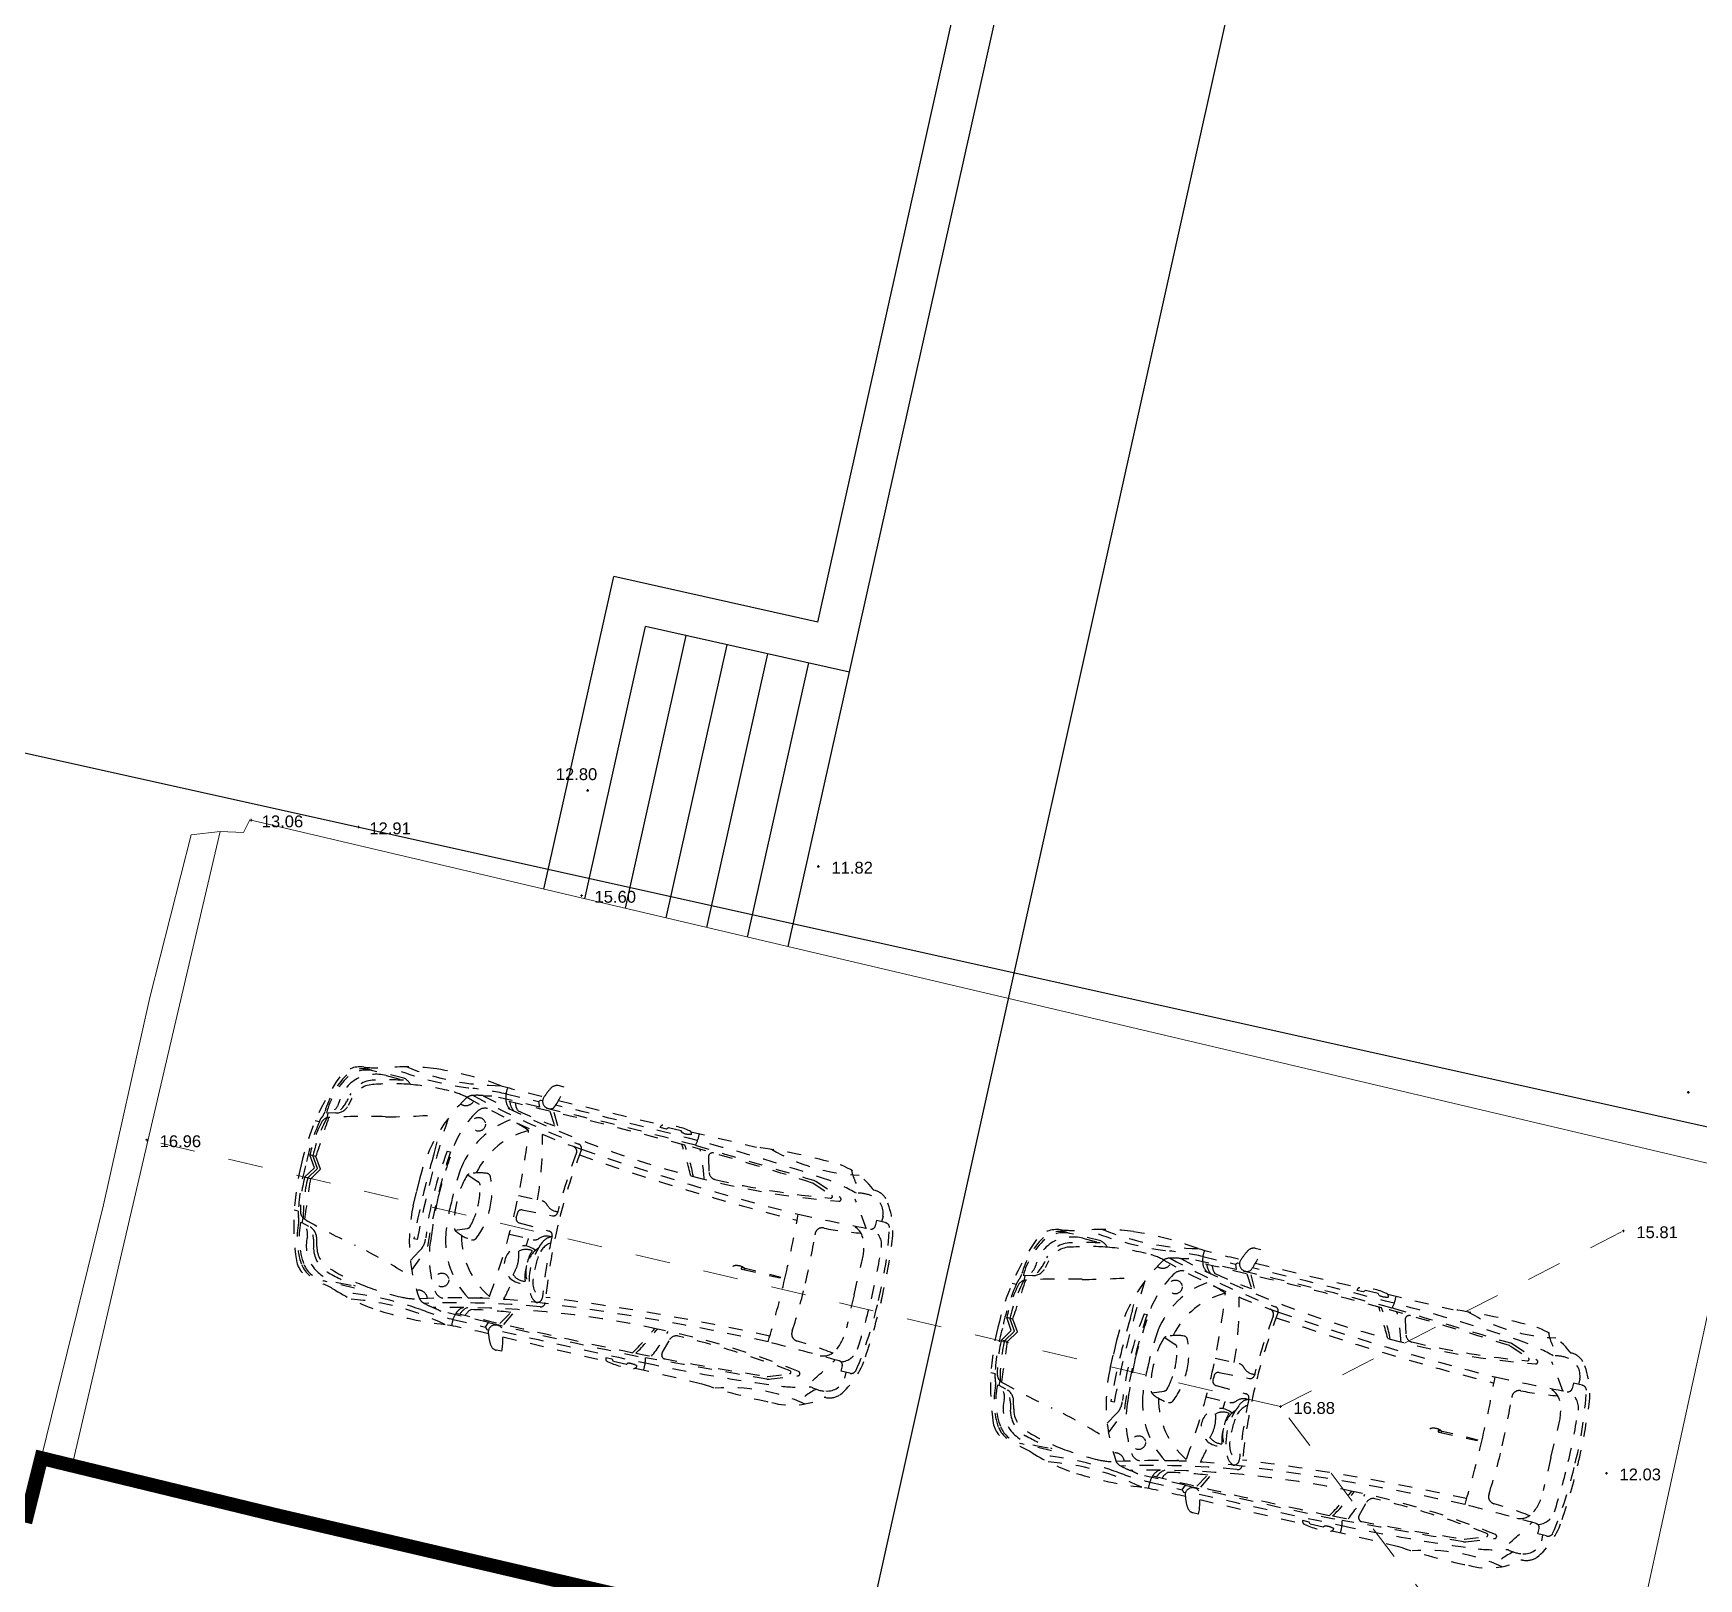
# Model space of a CAD drawing. Header units: millimetres. Extents: x 1778 to 2471, y 1406 to 1876.
# Drawn here: x 1845.93 to 1857.87, y 1525.9 to 1536.99 of the extents above; entities that cross this region are included whole.
import ezdxf

# ---------------------------------------------------------------- set-up
doc = ezdxf.new("R2010")
doc.units = ezdxf.units.MM
for name, pattern in [('DASHED2', [0.375, 0.25, -0.125]), ('HIDDEN', [9.525, 6.35, -3.175]), ('RAYITAS', [0.5, 0.25, -0.25])]:
    doc.linetypes.add(name, pattern=pattern)
for name, color, linetype, lineweight in [('02_Lev_22abril2023', 7, 'Continuous', 0), ('05_Cerceas', 7, 'Continuous', 0), ('06_Soleiras', 7, 'Continuous', 0), ('construcao', 6, 'Continuous', 0), ('linha_cume', 7, 'Continuous', 0), ('muro', 7, 'Continuous', 0)]:
    doc.layers.add(name, color=color, linetype=linetype, lineweight=lineweight)
for name, color, linetype in [('ARQ_CONSTRUIR_VISTA', 30, 'Continuous'), ('ARQ_LINHA_CORTE', 4, 'Continuous'), ('ARQ_MOBILIARIO', 8, 'Continuous')]:
    doc.layers.add(name, color=color, linetype=linetype)
doc.layers.add('LIMITE_ARTIGO', color=7, linetype='Continuous', true_color=0xdb0000)
doc.styles.add('Arial', font='arial.ttf', dxfattribs={"height": 0.2})

msp = doc.modelspace()

# ---------------------------------------------------------------- linework, layer by layer
at = {"layer": '02_Lev_22abril2023', "linetype": 'Continuous', "lineweight": 0}
for p, q in [((1847.48, 1531.341), (1847.497, 1531.341)), ((1847.488, 1531.332), (1847.488, 1531.349)), ((1848.252, 1531.291), (1848.269, 1531.291)), ((1848.26, 1531.282), (1848.26, 1531.299))]:
    msp.add_line(p, q, dxfattribs=at)
for p in [(1847.488, 1531.341), (1848.26, 1531.291)]:
    msp.add_point(p, dxfattribs=at)
at = {"layer": '05_Cerceas', "linetype": 'Continuous', "lineweight": 0}
for p, q in [((1849.85, 1530.8), (1849.867, 1530.8)), ((1849.858, 1530.791), (1849.858, 1530.808)), ((1846.731, 1529.046), (1846.748, 1529.046)), ((1846.74, 1529.037), (1846.74, 1529.054)), ((1857.322, 1528.393), (1857.339, 1528.393)), ((1857.331, 1528.384), (1857.331, 1528.401)), ((1854.863, 1527.132), (1854.88, 1527.132)), ((1854.871, 1527.123), (1854.871, 1527.14))]:
    msp.add_line(p, q, dxfattribs=at)
for p in [(1849.858, 1530.8), (1846.74, 1529.046), (1857.331, 1528.393), (1854.871, 1527.132)]:
    msp.add_point(p, dxfattribs=at)
at = {"layer": '06_Soleiras', "linetype": 'Continuous', "lineweight": 0}
for p, q in [((1857.201, 1526.655), (1857.218, 1526.655)), ((1857.21, 1526.646), (1857.21, 1526.663))]:
    msp.add_line(p, q, dxfattribs=at)
msp.add_point((1857.21, 1526.655), dxfattribs=at)
at = {"layer": 'ARQ_CONSTRUIR_VISTA'}
for p, q in [((1851.553, 1532.762), (1853.856, 1543.081)), ((1851.341, 1530.433), (1854.148, 1543.016)), ((1851.553, 1532.762), (1853.79, 1542.788)), ((1849.589, 1530.846), (1850.089, 1533.088)), ((1851.553, 1532.762), (1850.089, 1533.088)), ((1849.881, 1530.777), (1850.317, 1532.73)), ((1851.781, 1532.403), (1850.317, 1532.73)), ((1850.173, 1530.708), (1850.609, 1532.665)), ((1850.465, 1530.64), (1850.902, 1532.599)), ((1850.757, 1530.571), (1851.195, 1532.534)), ((1851.049, 1530.502), (1851.488, 1532.469)), ((1849.895, 1531.554), (1849.912, 1531.554)), ((1849.903, 1531.545), (1849.903, 1531.562)), ((1851.549, 1531.009), (1851.566, 1531.009)), ((1851.558, 1531.001), (1851.558, 1531.018)), ((1857.789, 1529.388), (1857.806, 1529.388)), ((1857.797, 1529.379), (1857.797, 1529.396))]:
    msp.add_line(p, q, dxfattribs=at)
for p in [(1849.903, 1531.554), (1851.558, 1531.009), (1857.797, 1529.388)]:
    msp.add_point(p, dxfattribs=at)
at = {"layer": 'ARQ_LINHA_CORTE'}
for p, q in [((1857.508, 1550.71), (1850.538, 1519.352)), ((1829.881, 1535.376), (1871.841, 1526.049))]:
    msp.add_line(p, q, dxfattribs=at)
at = {"layer": 'ARQ_MOBILIARIO', "linetype": 'HIDDEN', "ltscale": 0.01}
for p, q in [((1848.585, 1529.49), (1848.362, 1529.542)), ((1848.458, 1529.508), (1848.582, 1529.474)), ((1848.21, 1529.342), (1848.185, 1529.294)), ((1849.556, 1529.282), (1849.216, 1529.362)), ((1849.318, 1529.376), (1849.55, 1529.322)), ((1849.55, 1529.322), (1849.566, 1529.332)), ((1849.566, 1529.332), (1849.58, 1529.33)), ((1849.733, 1529.425), (1849.692, 1529.436)), ((1848.04, 1529.238), (1848.028, 1529.24)), ((1848.04, 1529.238), (1848.032, 1529.204)), ((1848.095, 1529.24), (1848.04, 1529.238)), ((1849.55, 1529.322), (1849.556, 1529.282)), ((1849.631, 1529.252), (1849.677, 1529.116)), ((1849.66, 1529.245), (1849.696, 1529.11)), ((1849.694, 1529.329), (1850.443, 1529.152)), ((1847.978, 1529.176), (1847.949, 1529.183)), ((1850.467, 1529.123), (1850.422, 1529.134)), ((1850.482, 1529.133), (1850.467, 1529.123)), ((1850.574, 1529.111), (1850.482, 1529.133)), ((1850.583, 1529.097), (1850.574, 1529.111)), ((1850.643, 1529.105), (1851.111, 1528.995)), ((1847.954, 1528.928), (1847.91, 1528.938)), ((1847.943, 1528.846), (1847.91, 1528.938)), ((1847.965, 1528.84), (1847.932, 1528.933)), ((1847.987, 1528.835), (1847.954, 1528.928)), ((1848.895, 1528.965), (1848.917, 1528.961)), ((1850.768, 1528.921), (1850.773, 1528.814)), ((1847.943, 1528.846), (1847.872, 1528.778)), ((1847.916, 1528.767), (1847.872, 1528.778)), ((1847.965, 1528.84), (1847.894, 1528.772)), ((1847.987, 1528.835), (1847.916, 1528.767)), ((1848.699, 1528.774), (1848.675, 1528.673)), ((1849.043, 1528.796), (1849.118, 1528.746)), ((1851.52, 1528.735), (1851.652, 1528.648)), ((1851.538, 1528.749), (1851.713, 1528.634)), ((1848.651, 1528.573), (1848.675, 1528.673)), ((1849.406, 1528.648), (1849.577, 1528.608)), ((1847.827, 1528.534), (1847.798, 1528.541)), ((1849.39, 1528.487), (1849.394, 1528.504)), ((1849.398, 1528.521), (1849.394, 1528.504)), ((1849.433, 1528.544), (1849.651, 1528.501)), ((1852.021, 1528.499), (1852.011, 1528.459)), ((1847.855, 1528.452), (1847.843, 1528.454)), ((1847.855, 1528.452), (1847.863, 1528.485)), ((1847.903, 1528.425), (1847.855, 1528.452)), ((1848.95, 1528.399), (1849.039, 1528.411)), ((1849.412, 1528.451), (1849.626, 1528.392)), ((1851.974, 1528.467), (1851.965, 1528.429)), ((1852.036, 1528.453), (1851.974, 1528.467)), ((1853.582, 1528.323), (1853.36, 1528.375)), ((1847.96, 1528.282), (1847.96, 1528.336)), ((1848.641, 1528.111), (1848.751, 1528.264)), ((1848.681, 1528.331), (1848.656, 1528.337)), ((1849.341, 1528.37), (1849.511, 1528.33)), ((1853.455, 1528.34), (1853.579, 1528.307)), ((1854.731, 1528.258), (1854.69, 1528.268)), ((1848.695, 1528.247), (1848.631, 1528.181)), ((1851.813, 1527.935), (1851.869, 1528.171)), ((1853.207, 1528.175), (1853.183, 1528.127)), ((1854.553, 1528.115), (1854.213, 1528.195)), ((1854.315, 1528.209), (1854.548, 1528.154)), ((1854.548, 1528.154), (1854.564, 1528.164)), ((1854.548, 1528.154), (1854.553, 1528.115)), ((1854.564, 1528.164), (1854.578, 1528.162)), ((1854.692, 1528.161), (1855.44, 1527.985)), ((1848.23, 1527.983), (1848.007, 1528.035)), ((1848.108, 1528.024), (1848.234, 1527.998)), ((1851.009, 1528.118), (1851.284, 1528.056)), ((1851.012, 1528.13), (1851.286, 1528.062)), ((1851.286, 1528.062), (1851.284, 1528.056)), ((1853.038, 1528.07), (1853.026, 1528.073)), ((1853.038, 1528.07), (1853.03, 1528.037)), ((1853.093, 1528.072), (1853.038, 1528.07)), ((1854.629, 1528.085), (1854.675, 1527.949)), ((1854.658, 1528.078), (1854.693, 1527.942)), ((1851.813, 1527.935), (1851.758, 1527.698)), ((1852.976, 1528.009), (1852.946, 1528.015)), ((1855.465, 1527.956), (1855.42, 1527.966)), ((1855.48, 1527.965), (1855.465, 1527.956)), ((1855.572, 1527.943), (1855.48, 1527.965)), ((1855.58, 1527.93), (1855.572, 1527.943)), ((1855.641, 1527.938), (1856.108, 1527.828)), ((1849.191, 1527.736), (1848.852, 1527.815)), ((1849.273, 1527.729), (1849.374, 1527.83)), ((1849.301, 1527.722), (1849.394, 1527.828)), ((1853.893, 1527.798), (1853.915, 1527.794)), ((1848.937, 1527.758), (1849.169, 1527.703)), ((1849.169, 1527.703), (1849.191, 1527.736)), ((1849.169, 1527.703), (1849.179, 1527.686)), ((1849.179, 1527.686), (1849.192, 1527.682)), ((1852.941, 1527.678), (1852.87, 1527.61)), ((1852.963, 1527.673), (1852.892, 1527.605)), ((1852.952, 1527.76), (1852.908, 1527.771)), ((1852.941, 1527.678), (1852.908, 1527.771)), ((1852.985, 1527.668), (1852.914, 1527.6)), ((1852.963, 1527.673), (1852.93, 1527.766)), ((1852.985, 1527.668), (1852.952, 1527.76)), ((1855.765, 1527.754), (1855.771, 1527.646)), ((1849.295, 1527.633), (1850.043, 1527.456)), ((1850.438, 1527.518), (1850.491, 1527.612)), ((1852.914, 1527.6), (1852.87, 1527.61)), ((1853.696, 1527.607), (1853.673, 1527.506)), ((1854.041, 1527.629), (1854.115, 1527.579)), ((1856.518, 1527.568), (1856.65, 1527.481)), ((1856.535, 1527.582), (1856.711, 1527.467)), ((1849.287, 1527.529), (1849.246, 1527.537)), ((1850.078, 1527.472), (1850.033, 1527.482)), ((1850.088, 1527.457), (1850.078, 1527.472)), ((1850.18, 1527.435), (1850.088, 1527.457)), ((1850.194, 1527.443), (1850.18, 1527.435)), ((1851.72, 1527.386), (1851.729, 1527.425)), ((1853.649, 1527.405), (1853.673, 1527.506)), ((1854.404, 1527.481), (1854.575, 1527.441)), ((1850.244, 1527.409), (1850.712, 1527.299)), ((1851.194, 1527.349), (1851.351, 1527.368)), ((1851.203, 1527.329), (1851.412, 1527.354)), ((1851.782, 1527.372), (1851.72, 1527.386)), ((1851.747, 1527.337), (1851.757, 1527.377)), ((1852.825, 1527.367), (1852.795, 1527.374)), ((1852.853, 1527.284), (1852.861, 1527.317)), ((1854.388, 1527.32), (1854.392, 1527.337)), ((1854.396, 1527.354), (1854.392, 1527.337)), ((1854.431, 1527.376), (1854.649, 1527.334)), ((1856.972, 1527.3), (1856.963, 1527.262)), ((1857.034, 1527.286), (1856.972, 1527.3)), ((1857.018, 1527.332), (1857.009, 1527.291)), ((1852.853, 1527.284), (1852.841, 1527.287)), ((1852.901, 1527.258), (1852.853, 1527.284)), ((1853.948, 1527.232), (1854.037, 1527.244)), ((1854.339, 1527.202), (1854.509, 1527.162)), ((1854.409, 1527.284), (1854.623, 1527.225)), ((1852.958, 1527.115), (1852.957, 1527.169)), ((1853.693, 1527.08), (1853.629, 1527.014)), ((1853.639, 1526.944), (1853.749, 1527.096)), ((1853.679, 1527.164), (1853.654, 1527.17)), ((1856.007, 1526.95), (1856.282, 1526.888)), ((1856.01, 1526.962), (1856.284, 1526.895)), ((1856.811, 1526.767), (1856.867, 1527.004)), ((1853.228, 1526.816), (1853.005, 1526.868)), ((1853.106, 1526.856), (1853.232, 1526.831)), ((1856.284, 1526.895), (1856.282, 1526.888)), ((1856.811, 1526.767), (1856.755, 1526.531)), ((1854.189, 1526.568), (1853.849, 1526.648)), ((1853.934, 1526.59), (1854.167, 1526.536)), ((1854.271, 1526.562), (1854.372, 1526.663)), ((1854.299, 1526.555), (1854.392, 1526.66)), ((1854.167, 1526.536), (1854.189, 1526.568)), ((1854.167, 1526.536), (1854.177, 1526.519)), ((1854.177, 1526.519), (1854.19, 1526.515)), ((1854.292, 1526.465), (1855.041, 1526.289)), ((1854.284, 1526.361), (1854.243, 1526.37)), ((1855.435, 1526.351), (1855.488, 1526.445)), ((1855.076, 1526.304), (1855.031, 1526.315)), ((1855.085, 1526.289), (1855.076, 1526.304)), ((1855.177, 1526.267), (1855.085, 1526.289)), ((1855.191, 1526.276), (1855.177, 1526.267)), ((1855.241, 1526.242), (1855.709, 1526.132)), ((1856.717, 1526.219), (1856.727, 1526.257)), ((1856.192, 1526.182), (1856.349, 1526.201)), ((1856.201, 1526.161), (1856.409, 1526.186)), ((1856.779, 1526.204), (1856.717, 1526.219)), ((1856.745, 1526.169), (1856.754, 1526.21))]:
    msp.add_line(p, q, dxfattribs=at)
for centre in [(1849.12, 1529.158), (1848.857, 1528.041), (1854.117, 1527.991), (1853.854, 1526.874)]:
    msp.add_circle(centre, 0.0493, dxfattribs=at)
for centre, radius, start, end in [((1848.268, 1529.388), 0.182, 80.8903, 142.288), ((1848.609, 1528.166), 1.405, 81.3712, 95.7575), ((1849.294, 1531.262), 1.827, 247.6943, 269.6374), ((1849.577, 1528.488), 1.77, 145.159, 167.601), ((1848.584, 1529.091), 0.588, 134.7377, 164.494), ((1848.563, 1529.097), 0.553, 133.217, 164.9603), ((1848.369, 1529.259), 0.256, 117.2893, 167.8902), ((1848.293, 1529.375), 0.181, 67.5025, 132.4164), ((1848.316, 1529.339), 0.208, 77.2164, 129.4152), ((1848.376, 1529.272), 0.203, 91.4143, 151.7997), ((1848.385, 1529.208), 0.309, 76.3978, 115.6177), ((1848.41, 1530.912), 1.349, 265.1921, 272.4861), ((1848.467, 1527.467), 2.01, 86.7406, 92.7584), ((1849.366, 1531.759), 2.361, 250.1724, 263.0052), ((1848.525, 1529.38), 0.125, 30.7314, 61.5757), ((1848.417, 1527.069), 2.519, 69.9087, 80.7914), ((1847.911, 1529.472), 0.304, 316.1807, 340.0867), ((1848.372, 1529.264), 0.18, 89.8632, 154.2568), ((1848.501, 1527.832), 1.617, 85.3239, 94.5626), ((1848.429, 1527.29), 2.163, 77.1488, 84.5849), ((1849.859, 1528.483), 1.196, 133.3993, 165.9098), ((1848.775, 1528.842), 0.573, 62.8312, 76.4297), ((1849.08, 1529.288), 0.0766, 87.9738, 123.8489), ((1851.45, 1533.572), 4.861, 240.2391, 250.8845), ((1848.875, 1527.453), 1.973, 77.0527, 84.0945), ((1849.108, 1528.908), 0.458, 84.3416, 93.2265), ((1852.137, 1534.993), 6.404, 241.506, 248.9463), ((1852.425, 1535.622), 7.062, 242.4055, 255.5393), ((1849.195, 1529.993), 0.631, 266.2397, 271.925), ((1850.929, 1535.219), 6.014, 254.1093, 257.1522), ((1849.508, 1529.35), 0.193, 158.3997, 183.4101), ((1849.406, 1529.334), 0.0899, 176.7161, 228.7827), ((1849.631, 1529.322), 0.0515, 139.9036, 218.2964), ((1849.901, 1529.169), 0.361, 136.7022, 149.0355), ((1849.683, 1529.374), 0.0621, 81.8257, 136.3983), ((1849.316, 1529.538), 0.432, 322.4698, 344.8516), ((1847.854, 1529.313), 0.177, 323.4732, 338.4133), ((1848.313, 1524.905), 4.31, 88.1382, 93.5481), ((1848.019, 1529.339), 0.103, 311.3958, 345.0545), ((1848.1, 1529.334), 0.0944, 267.1173, 335.0947), ((1848.45, 1533.784), 4.572, 270.0372, 274.9146), ((1849.63, 1528.721), 0.743, 134.5015, 164.3455), ((1849.029, 1529.36), 0.0675, 234.3593, 327.8029), ((1849.166, 1529.193), 0.0805, 77.2281, 133.9985), ((1839.104, 1485.284), 45.211, 75.2699, 76.9449), ((1849.455, 1529.329), 0.111, 184.8444, 224.1686), ((1849.483, 1529.314), 0.0993, 182.2039, 216.5984), ((1850.675, 1531.96), 2.989, 244.8256, 250.3002), ((1843.043, 1500.375), 29.632, 75.0741, 77.3043), ((1849.634, 1529.326), 0.0567, 219.5649, 295.5126), ((1835.174, 1469.129), 61.889, 75.48082, 76.45117), ((1849.295, 1528.59), 1.441, 156.0291, 169.1944), ((1848.896, 1528.72), 1.01, 153.1188, 167.5002), ((1849.026, 1528.683), 1.122, 152.3239, 167.1403), ((1806.083, 1542.872), 44.132, 341.5802, 341.9616), ((1848.069, 1529.147), 0.0958, 140.1649, 162.216), ((1848.05, 1529.143), 0.0639, 93.5163, 148.6995), ((1856.088, 1526.913), 7.542, 162.3419, 169.1615), ((1848.159, 1529.147), 0.673, 341.6688, 355.3632), ((1849.562, 1528.619), 0.61, 110.7015, 157.7273), ((1849.617, 1528.559), 0.571, 104.0229, 153.9531), ((1849.01, 1528.457), 0.806, 54.4667, 65.3838), ((1844.416, 1529.663), 5.093, 346.8939, 353.7954), ((1850.443, 1529.131), 0.0212, 92.1146, 173.3598), ((1850.441, 1528.67), 0.482, 66.4678, 89.8167), ((1850.639, 1529.232), 0.146, 247.2604, 273.0707), ((1850.625, 1529.091), 0.0225, 345.6718, 68.0977), ((1847.074, 1529.037), 2.505, 350.3143, 1.1026), ((1853.622, 1527.509), 4.04, 158.7588, 166.7562), ((1849.784, 1528.962), 0.0403, 339.2172, 70.1271), ((1849.825, 1528.985), 0.0339, 338.7588, 68.9463), ((1855.871, 1546.189), 18.23, 250.7427, 255.844), ((1847.442, 1528.003), 3.295, 13.7828, 17.8675), ((1849.142, 1528.489), 1.547, 10.9832, 19.6407), ((1844.609, 1507.136), 22.678, 72.2681, 74.6851), ((1850.419, 1529.137), 0.288, 333.2705, 350.9282), ((1896.768, 1682.982), 160.725, 253.33489, 253.64994), ((1847.567, 1516.947), 12.49, 70.9765, 75.5232), ((1849.381, 1528.69), 1.359, 3.2114, 12.262), ((1851.114, 1529.01), 0.0151, 256.7562, 262.2339), ((1850.551, 1524.881), 4.152, 74.9563, 82.2339), ((1851.9, 1530.119), 1.327, 239.2109, 267.8032), ((1849.565, 1528.437), 1.77, 165.9114, 188.3535), ((1849.267, 1528.471), 1.441, 164.318, 177.4834), ((1853.839, 1527.427), 5.262, 163.3464, 170.0409), ((1851.196, 1528.063), 2.471, 158.5926, 173.4801), ((1853.096, 1527.598), 4.395, 161.9308, 171.2915), ((1852.631, 1527.661), 3.924, 161.2528, 165.5939), ((1853.598, 1527.515), 4.04, 159.2172, 165.542), ((1855.871, 1546.189), 18.274, 250.7385, 255.8533), ((1850.798, 1528.923), 0.0298, 74.1437, 183.0138), ((1851.534, 1528.38), 0.519, 36.7324, 79.4852), ((1848.852, 1528.533), 1.01, 166.0122, 180.3936), ((1848.985, 1528.508), 1.122, 166.3722, 181.1886), ((1804.221, 1534.961), 44.132, 351.5508, 351.9322), ((1850.266, 1528.355), 1.362, 158.7024, 169.0663), ((1849.522, 1528.495), 0.568, 149.0322, 168.8296), ((1849.061, 1528.772), 0.0302, 104.6004, 149.0322), ((1849.128, 1528.514), 0.296, 79.5691, 104.6004), ((1849.101, 1528.721), 0.0302, 2.8005, 55.8768), ((1849.176, 1528.776), 0.0302, 11.0687, 79.5691), ((1848.682, 1528.679), 0.534, 345.9602, 11.0687), ((1852.15, 1534.379), 5.79, 255.0938, 265.5727), ((1850.828, 1528.816), 0.0548, 183.0138, 256.63), ((1852.154, 1534.396), 5.79, 256.63, 264.9591), ((1851.512, 1528.723), 0.0151, 56.6737, 72.2681), ((1851.507, 1528.703), 0.0548, 56.6737, 73.6499), ((1851.133, 1527.448), 1.401, 60.1634, 68.8528), ((1852.154, 1528.897), 0.365, 190.8439, 220.1628), ((1852.667, 1527.816), 3.924, 167.9186, 172.2596), ((1850.241, 1528.248), 1.362, 164.4461, 174.81), ((1848.618, 1528.697), 0.513, 345.6084, 2.8005), ((1851.647, 1528.639), 0.0107, 264.9591, 56.6737), ((1851.705, 1528.621), 0.0151, 265.5727, 56.6737), ((1848.206, 1527.122), 3.913, 19.2503, 22.5141), ((1851.844, 1528.426), 0.238, 66.0899, 93.2742), ((1851.891, 1528.522), 0.131, 350.2376, 68.1469), ((1851.962, 1528.7), 0.0151, 216.7324, 262.6494), ((1851.919, 1528.545), 0.146, 32.7628, 73.7148), ((1851.526, 1528.392), 0.566, 350.3958, 24.2482), ((1847.922, 1528.52), 0.0958, 171.2965, 193.3475), ((1847.654, 1528.467), 0.177, 355.0991, 10.0392), ((1847.906, 1528.532), 0.0639, 184.813, 239.9961), ((1849.819, 1528.316), 1.196, 167.6026, 200.1131), ((1849.513, 1528.455), 0.568, 164.6828, 184.4802), ((1848.613, 1528.677), 0.513, 330.712, 347.904), ((1848.679, 1528.665), 0.534, 322.4437, 347.5522), ((1844.421, 1529.687), 5.093, 339.717, 346.6185), ((1849.428, 1528.514), 0.0302, 78.9714, 166.7562), ((1849.563, 1528.556), 0.0541, 22.9147, 75.1587), ((1849.694, 1528.626), 0.0947, 211.339, 266.7947), ((1849.657, 1528.531), 0.0302, 258.9714, 345.542), ((1842.83, 1530.049), 8.719, 346.7562, 349.8485), ((1857.914, 1558.972), 31.146, 257.9512, 258.9229), ((1848.407, 1528.34), 0.588, 169.0185, 198.7747), ((1848.386, 1528.344), 0.553, 168.5521, 200.2954), ((1850.031, 1532.208), 4.31, 239.9643, 245.3742), ((1847.791, 1528.37), 0.103, 348.4579, 22.1166), ((1847.865, 1528.339), 0.0944, 358.4177, 66.3951), ((1847.635, 1528.3), 0.304, 353.4257, 17.3318), ((1848.977, 1528.413), 0.0302, 184.4802, 228.912), ((1849.152, 1528.614), 0.296, 228.912, 253.9433), ((1849.035, 1528.441), 0.0302, 277.6356, 330.712), ((1849.42, 1528.48), 0.0302, 166.7562, 254.541), ((1853.622, 1527.509), 4.04, 166.7562, 174.7536), ((1849.618, 1528.363), 0.0302, 347.9704, 74.541), ((1851.585, 1528.363), 0.0525, 75.7915, 178.1906), ((1852.047, 1530.759), 2.389, 259.1632, 265.5505), ((1851.753, 1528.313), 0.127, 12.2793, 73.0062), ((1851.936, 1528.436), 0.0302, 258.9229, 346.7562), ((1851.875, 1528.29), 0.136, 353.3415, 59.8247), ((1849.243, 1528.585), 2.83, 345.8611, 356.6272), ((1852.028, 1528.413), 0.0405, 7.6945, 78.1949), ((1853.265, 1528.221), 0.182, 80.8903, 142.288), ((1853.29, 1528.208), 0.181, 67.5025, 132.4164), ((1853.314, 1528.172), 0.208, 77.2164, 129.4152), ((1853.407, 1529.745), 1.349, 265.1921, 272.4861), ((1853.607, 1526.999), 1.405, 81.3712, 95.7575), ((1854.291, 1530.094), 1.827, 247.6943, 269.6374), ((1853.415, 1525.901), 2.519, 69.9087, 80.7914), ((1848.14, 1528.286), 0.256, 165.6223, 216.2231), ((1848.14, 1528.271), 0.203, 181.7127, 242.0981), ((1848.14, 1528.28), 0.18, 179.2556, 243.6492), ((1846.194, 1524.199), 4.572, 58.5978, 63.4752), ((1848.601, 1528.35), 0.139, 312.4366, 357.3316), ((1849.509, 1528.204), 0.743, 169.1669, 199.0109), ((1849.493, 1528.327), 0.61, 175.7851, 222.8109), ((1849.569, 1528.356), 0.571, 179.5593, 229.4895), ((1849.078, 1528.358), 0.0302, 253.9433, 322.4437), ((1849.439, 1528.151), 0.135, 49.128, 284.3844), ((1849.459, 1528.147), 0.113, 65.6261, 116.7264), ((1847.08, 1529.062), 2.505, 341.9181, 343.1981), ((1849.655, 1528.106), 0.194, 123.1856, 168.5096), ((1849.926, 1528.036), 0.443, 141.9185, 191.6314), ((1849.522, 1528.383), 0.0541, 258.3537, 310.5977), ((1849.696, 1528.165), 0.154, 112.4364, 163.0077), ((1849.608, 1528.261), 0.0947, 69.2621, 122.1735), ((1849.657, 1528.254), 0.0973, 96.418, 145.3256), ((1853.598, 1527.515), 4.04, 167.9704, 174.2953), ((1847.191, 1529.031), 4.392, 346.6524, 351.27), ((1851.534, 1528.271), 0.349, 343.4473, 11.4674), ((1847.052, 1529.055), 5.019, 346.7562, 351.0415), ((1847.743, 1528.89), 4.381, 346.7905, 352.2228), ((1854.574, 1527.321), 1.77, 145.159, 167.601), ((1853.582, 1527.924), 0.588, 134.7377, 164.494), ((1853.56, 1527.929), 0.553, 133.217, 164.9603), ((1853.367, 1528.091), 0.256, 117.2893, 167.8902), ((1853.373, 1528.105), 0.203, 91.4143, 151.7997), ((1853.369, 1528.097), 0.18, 89.8632, 154.2568), ((1853.383, 1528.04), 0.309, 76.3978, 115.6177), ((1853.465, 1526.3), 2.01, 86.7406, 92.7584), ((1853.499, 1526.664), 1.617, 85.3239, 94.5626), ((1854.364, 1530.592), 2.361, 250.1724, 263.0052), ((1853.523, 1528.212), 0.125, 30.7314, 61.5757), ((1853.426, 1526.123), 2.163, 77.1488, 84.5849), ((1855.927, 1534.051), 6.014, 254.1093, 257.1522), ((1854.681, 1528.207), 0.0621, 81.8257, 136.3983), ((1854.314, 1528.371), 0.432, 322.4698, 344.8516), ((1847.992, 1528.215), 0.182, 191.2244, 252.6221), ((1848.02, 1528.216), 0.181, 201.096, 266.0099), ((1848.057, 1528.237), 0.208, 204.0972, 256.296), ((1849.122, 1528.231), 0.289, 328.0853, 345.7562), ((1849.12, 1528.222), 0.289, 347.6077, 5.2786), ((1849.652, 1528.095), 0.194, 165.0028, 210.3268), ((1849.712, 1528.114), 0.248, 146.5048, 167.6421), ((1850.304, 1527.947), 0.8, 160.8366, 172.6758), ((1853.017, 1528.172), 0.103, 311.3958, 345.0545), ((1852.908, 1528.304), 0.304, 316.1807, 340.0867), ((1854.856, 1527.316), 1.196, 133.3993, 165.9098), ((1853.773, 1527.675), 0.573, 62.8312, 76.4297), ((1854.027, 1528.193), 0.0675, 234.3593, 327.8029), ((1854.077, 1528.121), 0.0766, 87.9738, 123.8489), ((1856.447, 1532.404), 4.861, 240.2391, 250.8845), ((1853.873, 1526.286), 1.973, 77.0527, 84.0945), ((1857.135, 1533.825), 6.404, 241.506, 248.9463), ((1854.106, 1527.74), 0.458, 84.3416, 93.2265), ((1857.422, 1534.455), 7.062, 242.4055, 255.5393), ((1854.192, 1528.826), 0.631, 266.2397, 271.925), ((1854.506, 1528.183), 0.193, 158.3997, 183.4101), ((1854.404, 1528.166), 0.0899, 176.7161, 228.7827), ((1844.101, 1484.117), 45.211, 75.2699, 76.9449), ((1854.453, 1528.162), 0.111, 184.8444, 224.1686), ((1854.481, 1528.147), 0.0993, 182.2039, 216.5984), ((1854.629, 1528.155), 0.0515, 139.9036, 218.2964), ((1854.899, 1528.002), 0.361, 136.7022, 149.0355), ((1848.177, 1528.324), 0.309, 217.8947, 257.1146), ((1847.439, 1526.788), 1.349, 61.0263, 68.3203), ((1849.027, 1529.846), 2.01, 240.754, 246.7719), ((1848.894, 1529.504), 1.617, 238.9498, 248.1885), ((1847.08, 1529.062), 2.505, 332.4098, 335.8685), ((1849.459, 1528.145), 0.113, 216.786, 267.8863), ((1849.7, 1528.063), 0.248, 165.8704, 187.0076), ((1849.663, 1528.024), 0.154, 170.5047, 234.229), ((1851.01, 1528.124), 0.00613, 76.7562, 256.7562), ((1842.83, 1530.049), 8.719, 343.664, 346.7562), ((1847.187, 1529.015), 4.392, 342.2425, 346.86), ((1854.024, 1527.516), 1.122, 152.3239, 167.1403), ((1811.081, 1541.705), 44.132, 341.5802, 341.9616), ((1853.067, 1527.979), 0.0958, 140.1649, 162.216), ((1852.851, 1528.146), 0.177, 323.4732, 338.4133), ((1853.048, 1527.976), 0.0639, 93.5163, 148.6995), ((1853.31, 1523.738), 4.31, 88.1382, 93.5481), ((1853.097, 1528.167), 0.0944, 267.1173, 335.0947), ((1853.447, 1532.617), 4.572, 270.0372, 274.9146), ((1861.086, 1525.746), 7.542, 162.3419, 169.1615), ((1854.628, 1527.554), 0.743, 134.5015, 164.3455), ((1854.559, 1527.451), 0.61, 110.7015, 157.7273), ((1854.163, 1528.026), 0.0805, 77.2281, 133.9985), ((1854.008, 1527.289), 0.806, 54.4667, 65.3838), ((1855.672, 1530.793), 2.989, 244.8256, 250.3002), ((1848.041, 1499.207), 29.632, 75.0741, 77.3043), ((1854.632, 1528.159), 0.0567, 219.5649, 295.5126), ((1840.172, 1467.961), 61.889, 75.48082, 76.45117), ((1848.842, 1529.157), 1.405, 237.7549, 252.1413), ((1847.917, 1525.603), 2.361, 70.5072, 83.34), ((1848.074, 1526.081), 1.827, 63.875, 85.8181), ((1849.071, 1530.021), 2.163, 248.9275, 256.3636), ((1848.689, 1528.478), 0.573, 257.0827, 270.6812), ((1848.686, 1527.901), 0.0675, 5.7096, 99.1531), ((1848.974, 1523.052), 4.861, 82.6279, 93.2733), ((1848.763, 1527.943), 0.0766, 209.6635, 245.5386), ((1848.882, 1527.989), 0.0805, 199.5139, 256.2843), ((1849.072, 1528.718), 0.806, 268.1286, 279.0457), ((1849.589, 1527.963), 0.0993, 189.7031, 236.8268), ((1849.538, 1527.92), 0.0403, 263.3853, 354.2953), ((1847.304, 1509.787), 18.274, 77.6591, 82.7739), ((1847.052, 1529.055), 5.019, 342.4709, 346.7562), ((1854.293, 1527.423), 1.441, 156.0291, 169.1944), ((1853.894, 1527.552), 1.01, 153.1188, 167.5002), ((1853.156, 1527.979), 0.673, 341.6688, 355.3632), ((1854.615, 1527.392), 0.571, 104.0229, 153.9531), ((1849.413, 1528.496), 5.093, 346.8939, 353.7954), ((1852.071, 1527.87), 2.505, 350.3143, 1.1026), ((1855.441, 1527.964), 0.0212, 92.1146, 173.3598), ((1855.439, 1527.503), 0.482, 66.4678, 89.8167), ((1855.637, 1528.064), 0.146, 247.2604, 273.0707), ((1855.623, 1527.924), 0.0225, 345.6718, 68.0977), ((1855.416, 1527.969), 0.288, 333.2705, 350.9282), ((1849.16, 1530.225), 2.519, 252.721, 263.6037), ((1849.399, 1529.676), 1.973, 249.418, 256.4597), ((1848.955, 1521.473), 6.404, 84.5661, 92.0065), ((1848.958, 1528.271), 0.458, 240.2859, 249.1708), ((1848.932, 1520.782), 7.062, 77.9731, 91.1069), ((1848.551, 1527.26), 0.631, 61.5874, 67.2727), ((1849.119, 1527.696), 0.193, 150.1024, 175.1127), ((1849.035, 1527.756), 0.0899, 104.7297, 156.7963), ((1859.46, 1571.777), 45.211, 256.5675, 258.2425), ((1849.081, 1527.739), 0.111, 109.3438, 148.668), ((1849.112, 1527.74), 0.0993, 116.914, 151.3085), ((1848.999, 1524.84), 2.989, 83.2122, 88.6868), ((1849.565, 1527.882), 0.0339, 264.5661, 354.7536), ((1847.304, 1509.787), 18.23, 77.6684, 82.7697), ((1849.223, 1528.499), 2.83, 336.8852, 347.6513), ((1847.745, 1528.895), 4.381, 341.2896, 346.7219), ((1856.194, 1526.896), 2.471, 158.5926, 173.4801), ((1858.093, 1526.431), 4.395, 161.9308, 171.2915), ((1858.596, 1526.347), 4.04, 159.2172, 165.542), ((1858.619, 1526.342), 4.04, 158.7588, 166.7562), ((1854.781, 1527.795), 0.0403, 339.2172, 70.1271), ((1854.822, 1527.818), 0.0339, 338.7588, 68.9463), ((1860.869, 1545.021), 18.23, 250.7427, 255.844), ((1852.44, 1526.836), 3.295, 13.7828, 17.8675), ((1854.14, 1527.322), 1.547, 10.9832, 19.6407), ((1849.607, 1505.969), 22.678, 72.2681, 74.6851), ((1901.766, 1681.814), 160.725, 253.33489, 253.64994), ((1852.565, 1515.78), 12.49, 70.9765, 75.5232), ((1854.379, 1527.522), 1.359, 3.2114, 12.262), ((1855.795, 1527.756), 0.0298, 74.1437, 183.0138), ((1856.112, 1527.843), 0.0151, 256.7562, 262.2339), ((1855.549, 1523.714), 4.152, 74.9563, 82.2339), ((1856.898, 1528.951), 1.327, 239.2109, 267.8032), ((1847.773, 1521.81), 6.014, 76.3602, 79.4031), ((1849.241, 1527.667), 0.0515, 115.2161, 193.6088), ((1856.256, 1556.513), 29.632, 256.2081, 258.4383), ((1849.242, 1527.661), 0.0567, 37.9998, 113.9475), ((1848.863, 1527.614), 0.432, 348.6609, 11.0426), ((1863.149, 1587.989), 61.889, 257.06124, 258.03159), ((1847.87, 1529.823), 3.295, 315.6449, 319.7296), ((1849.175, 1528.63), 1.547, 313.8717, 322.5292), ((1849.3, 1528.344), 1.359, 321.2504, 330.301), ((1849.241, 1522.017), 5.79, 67.9397, 78.4186), ((1851.418, 1527.654), 0.0525, 155.3218, 257.7209), ((1851.414, 1527.759), 0.349, 322.045, 350.0651), ((1854.562, 1527.27), 1.77, 165.9114, 188.3535), ((1854.264, 1527.304), 1.441, 164.318, 177.4834), ((1858.837, 1526.26), 5.262, 163.3464, 170.0409), ((1857.628, 1526.493), 3.924, 161.2528, 165.5939), ((1855.264, 1527.188), 1.362, 158.7024, 169.0663), ((1860.869, 1545.021), 18.274, 250.7385, 255.8533), ((1856.532, 1527.213), 0.519, 36.7324, 79.4852), ((1857.152, 1527.73), 0.365, 190.8439, 220.1628), ((1849.551, 1527.683), 0.361, 184.4769, 196.8102), ((1849.265, 1527.596), 0.0621, 197.1141, 251.6867), ((1850.538, 1527.585), 0.0548, 76.8824, 150.4987), ((1849.237, 1521.999), 5.79, 68.5534, 76.8824), ((1843.431, 1497.434), 31.146, 74.5895, 75.5612), ((1850.762, 1525.302), 2.389, 67.9619, 74.3492), ((1851.59, 1527.623), 0.127, 260.5062, 321.2331), ((1851.711, 1527.59), 0.136, 273.6878, 340.1709), ((1853.85, 1527.366), 1.01, 166.0122, 180.3936), ((1853.983, 1527.341), 1.122, 166.3722, 181.1886), ((1809.219, 1533.794), 44.132, 351.5508, 351.9322), ((1854.52, 1527.328), 0.568, 149.0322, 168.8296), ((1854.059, 1527.605), 0.0302, 104.6004, 149.0322), ((1854.126, 1527.347), 0.296, 79.5691, 104.6004), ((1853.616, 1527.53), 0.513, 345.6084, 2.8005), ((1854.099, 1527.554), 0.0302, 2.8005, 55.8768), ((1854.174, 1527.609), 0.0302, 11.0687, 79.5691), ((1853.68, 1527.512), 0.534, 345.9602, 11.0687), ((1857.148, 1533.212), 5.79, 255.0938, 265.5727), ((1855.826, 1527.649), 0.0548, 183.0138, 256.63), ((1857.152, 1533.229), 5.79, 256.63, 264.9591), ((1856.509, 1527.555), 0.0151, 56.6737, 72.2681), ((1856.505, 1527.536), 0.0548, 56.6737, 73.6499), ((1856.131, 1526.281), 1.401, 60.1634, 68.8528), ((1850.053, 1527.475), 0.0212, 160.1526, 241.3978), ((1850.257, 1527.889), 0.482, 243.6957, 267.0447), ((1850.184, 1527.298), 0.146, 60.4417, 86.252), ((1850.234, 1527.429), 0.0225, 265.4147, 347.8406), ((1854.642, 1549.763), 22.678, 258.8273, 261.2443), ((1850.029, 1527.481), 0.288, 342.5842, 0.2419), ((1852.914, 1539.663), 12.49, 257.9893, 262.5359), ((1822.898, 1369.113), 160.725, 79.86248, 80.17752), ((1850.463, 1527.503), 0.0298, 150.4987, 259.3687), ((1848.947, 1530.271), 3.913, 310.9983, 314.2621), ((1851.699, 1527.431), 0.0302, 346.7562, 74.5895), ((1851.353, 1527.654), 0.566, 309.2642, 343.1166), ((1857.665, 1526.648), 3.924, 167.9186, 172.2596), ((1855.239, 1527.081), 1.362, 164.4461, 174.81), ((1854.51, 1527.288), 0.568, 164.6828, 184.4802), ((1854.561, 1527.388), 0.0541, 22.9147, 75.1587), ((1856.644, 1527.472), 0.0107, 264.9591, 56.6737), ((1856.702, 1527.454), 0.0151, 265.5727, 56.6737), ((1853.203, 1525.955), 3.913, 19.2503, 22.5141), ((1856.842, 1527.259), 0.238, 66.0899, 93.2742), ((1856.889, 1527.354), 0.131, 350.2376, 68.1469), ((1856.96, 1527.532), 0.0151, 216.7324, 262.6494), ((1856.917, 1527.378), 0.146, 32.7628, 73.7148), ((1856.524, 1527.224), 0.566, 350.3958, 24.2482), ((1851.197, 1527.383), 0.0548, 259.8625, 276.8387), ((1851.192, 1527.364), 0.0151, 261.2443, 276.8387), ((1851.35, 1527.379), 0.0107, 276.8387, 68.5534), ((1851.41, 1527.369), 0.0151, 276.8387, 67.9397), ((1851.621, 1527.375), 0.131, 265.3655, 343.2748), ((1851.792, 1527.411), 0.0405, 255.3175, 325.8179), ((1852.919, 1527.353), 0.0958, 171.2965, 193.3475), ((1852.652, 1527.3), 0.177, 355.0991, 10.0392), ((1852.904, 1527.364), 0.0639, 184.813, 239.9961), ((1855.029, 1531.04), 4.31, 239.9643, 245.3742), ((1854.817, 1527.148), 1.196, 167.6026, 200.1131), ((1853.611, 1527.51), 0.513, 330.712, 347.904), ((1853.676, 1527.498), 0.534, 322.4437, 347.5522), ((1849.419, 1528.52), 5.093, 339.717, 346.6185), ((1854.417, 1527.313), 0.0302, 166.7562, 254.541), ((1854.425, 1527.347), 0.0302, 78.9714, 166.7562), ((1854.691, 1527.459), 0.0947, 211.339, 266.7947), ((1854.655, 1527.364), 0.0302, 258.9714, 345.542), ((1847.828, 1528.882), 8.719, 346.7562, 349.8485), ((1862.912, 1557.805), 31.146, 257.9512, 258.9229), ((1850.708, 1527.284), 0.0151, 71.2785, 76.7562), ((1852.046, 1531.231), 4.152, 251.2785, 258.5561), ((1850.917, 1525.941), 1.327, 65.7092, 94.3016), ((1851.365, 1527.661), 0.519, 254.0273, 296.78), ((1851.422, 1528.673), 1.401, 264.6596, 273.349), ((1851.689, 1526.922), 0.365, 113.3496, 142.6685), ((1851.621, 1527.481), 0.238, 240.2382, 267.4225), ((1851.605, 1527.184), 0.0151, 70.863, 116.78), ((1851.636, 1527.341), 0.146, 259.7977, 300.7496), ((1853.405, 1527.173), 0.588, 169.0185, 198.7747), ((1853.383, 1527.177), 0.553, 168.5521, 200.2954), ((1853.138, 1527.119), 0.256, 165.6223, 216.2231), ((1852.789, 1527.203), 0.103, 348.4579, 22.1166), ((1852.863, 1527.171), 0.0944, 358.4177, 66.3951), ((1852.633, 1527.132), 0.304, 353.4257, 17.3318), ((1854.491, 1527.159), 0.61, 175.7851, 222.8109), ((1853.974, 1527.246), 0.0302, 184.4802, 228.912), ((1854.149, 1527.446), 0.296, 228.912, 253.9433), ((1854.567, 1527.188), 0.571, 179.5593, 229.4895), ((1854.033, 1527.274), 0.0302, 277.6356, 330.712), ((1854.606, 1527.094), 0.0947, 69.2621, 122.1735), ((1854.654, 1527.087), 0.0973, 96.418, 145.3256), ((1858.596, 1526.347), 4.04, 167.9704, 174.2953), ((1858.619, 1526.342), 4.04, 166.7562, 174.7536), ((1854.615, 1527.196), 0.0302, 347.9704, 74.541), ((1852.188, 1527.864), 4.392, 346.6524, 351.27), ((1856.583, 1527.195), 0.0525, 75.7915, 178.1906), ((1857.044, 1529.592), 2.389, 259.1632, 265.5505), ((1856.75, 1527.146), 0.127, 12.2793, 73.0062), ((1856.934, 1527.269), 0.0302, 258.9229, 346.7562), ((1856.873, 1527.122), 0.136, 353.3415, 59.8247), ((1854.241, 1527.418), 2.83, 345.8611, 356.6272), ((1857.026, 1527.246), 0.0405, 7.6945, 78.1949), ((1853.138, 1527.103), 0.203, 181.7127, 242.0981), ((1853.138, 1527.113), 0.18, 179.2556, 243.6492), ((1851.192, 1523.032), 4.572, 58.5978, 63.4752), ((1853.599, 1527.183), 0.139, 312.4366, 357.3316), ((1854.506, 1527.037), 0.743, 169.1669, 199.0109), ((1854.076, 1527.191), 0.0302, 253.9433, 322.4437), ((1854.437, 1526.984), 0.135, 49.128, 284.3844), ((1854.118, 1527.054), 0.289, 347.6077, 5.2786), ((1854.457, 1526.98), 0.113, 65.6261, 116.7264), ((1852.077, 1527.894), 2.505, 341.9181, 343.1981), ((1854.652, 1526.939), 0.194, 123.1856, 168.5096), ((1854.71, 1526.946), 0.248, 146.5048, 167.6421), ((1854.923, 1526.868), 0.443, 141.9185, 191.6314), ((1854.52, 1527.215), 0.0541, 258.3537, 310.5977), ((1854.693, 1526.998), 0.154, 112.4364, 163.0077), ((1856.532, 1527.103), 0.349, 343.4473, 11.4674), ((1852.05, 1527.888), 5.019, 346.7562, 351.0415), ((1852.741, 1527.723), 4.381, 346.7905, 352.2228), ((1852.99, 1527.048), 0.182, 191.2244, 252.6221), ((1853.018, 1527.049), 0.181, 201.096, 266.0099), ((1853.054, 1527.07), 0.208, 204.0972, 256.296), ((1853.175, 1527.157), 0.309, 217.8947, 257.1146), ((1853.892, 1528.337), 1.617, 238.9498, 248.1885), ((1854.12, 1527.063), 0.289, 328.0853, 345.7562), ((1854.698, 1526.895), 0.248, 165.8704, 187.0076), ((1854.65, 1526.927), 0.194, 165.0028, 210.3268), ((1855.301, 1526.78), 0.8, 160.8366, 172.6758), ((1856.008, 1526.956), 0.00613, 76.7562, 256.7562), ((1852.437, 1525.621), 1.349, 61.0263, 68.3203), ((1854.025, 1528.678), 2.01, 240.754, 246.7719), ((1854.069, 1528.854), 2.163, 248.9275, 256.3636), ((1852.077, 1527.894), 2.505, 332.4098, 335.8685), ((1854.456, 1526.978), 0.113, 216.786, 267.8863), ((1854.66, 1526.857), 0.154, 170.5047, 234.229), ((1847.828, 1528.882), 8.719, 343.664, 346.7562), ((1852.185, 1527.848), 4.392, 342.2425, 346.86), ((1853.84, 1527.989), 1.405, 237.7549, 252.1413), ((1852.915, 1524.436), 2.361, 70.5072, 83.34), ((1853.072, 1524.913), 1.827, 63.875, 85.8181), ((1853.687, 1527.31), 0.573, 257.0827, 270.6812), ((1853.684, 1526.733), 0.0675, 5.7096, 99.1531), ((1853.971, 1521.884), 4.861, 82.6279, 93.2733), ((1853.76, 1526.775), 0.0766, 209.6635, 245.5386), ((1853.953, 1520.306), 6.404, 84.5661, 92.0065), ((1853.956, 1527.103), 0.458, 240.2859, 249.1708), ((1853.88, 1526.822), 0.0805, 199.5139, 256.2843), ((1854.069, 1527.551), 0.806, 268.1286, 279.0457), ((1854.587, 1526.796), 0.0993, 189.7031, 236.8268), ((1854.536, 1526.753), 0.0403, 263.3853, 354.2953), ((1854.563, 1526.714), 0.0339, 264.5661, 354.7536), ((1852.301, 1508.62), 18.23, 77.6684, 82.7697), ((1852.301, 1508.62), 18.274, 77.6591, 82.7739), ((1854.22, 1527.332), 2.83, 336.8852, 347.6513), ((1852.05, 1527.888), 5.019, 342.4709, 346.7562), ((1852.742, 1527.728), 4.381, 341.2896, 346.7219), ((1854.157, 1529.058), 2.519, 252.721, 263.6037), ((1854.396, 1528.509), 1.973, 249.418, 256.4597), ((1853.929, 1519.614), 7.062, 77.9731, 91.1069), ((1853.549, 1526.093), 0.631, 61.5874, 67.2727), ((1854.117, 1526.529), 0.193, 150.1024, 175.1127), ((1854.032, 1526.589), 0.0899, 104.7297, 156.7963), ((1864.458, 1570.609), 45.211, 256.5675, 258.2425), ((1854.078, 1526.571), 0.111, 109.3438, 148.668), ((1854.11, 1526.572), 0.0993, 116.914, 151.3085), ((1853.997, 1523.672), 2.989, 83.2122, 88.6868), ((1852.771, 1520.642), 6.014, 76.3602, 79.4031), ((1854.239, 1526.499), 0.0515, 115.2161, 193.6088), ((1861.253, 1555.346), 29.632, 256.2081, 258.4383), ((1854.549, 1526.515), 0.361, 184.4769, 196.8102), ((1854.24, 1526.494), 0.0567, 37.9998, 113.9475), ((1853.861, 1526.446), 0.432, 348.6609, 11.0426), ((1868.146, 1586.822), 61.889, 257.06124, 258.03159), ((1852.868, 1528.655), 3.295, 315.6449, 319.7296), ((1854.173, 1527.463), 1.547, 313.8717, 322.5292), ((1854.297, 1527.177), 1.359, 321.2504, 330.301), ((1854.239, 1520.849), 5.79, 67.9397, 78.4186), ((1855.536, 1526.418), 0.0548, 76.8824, 150.4987), ((1854.234, 1520.832), 5.79, 68.5534, 76.8824), ((1856.416, 1526.486), 0.0525, 155.3218, 257.7209), ((1856.412, 1526.591), 0.349, 322.045, 350.0651), ((1854.263, 1526.429), 0.0621, 197.1141, 251.6867), ((1859.64, 1548.596), 22.678, 258.8273, 261.2443), ((1855.461, 1526.336), 0.0298, 150.4987, 259.3687), ((1848.429, 1496.267), 31.146, 74.5895, 75.5612), ((1855.76, 1524.135), 2.389, 67.9619, 74.3492), ((1856.588, 1526.456), 0.127, 260.5062, 321.2331), ((1856.708, 1526.422), 0.136, 273.6878, 340.1709), ((1855.051, 1526.308), 0.0212, 160.1526, 241.3978), ((1855.255, 1526.721), 0.482, 243.6957, 267.0447), ((1855.182, 1526.13), 0.146, 60.4417, 86.252), ((1855.232, 1526.262), 0.0225, 265.4147, 347.8406), ((1855.027, 1526.314), 0.288, 342.5842, 0.2419), ((1857.911, 1538.495), 12.49, 257.9893, 262.5359), ((1827.895, 1367.946), 160.725, 79.86248, 80.17752), ((1853.944, 1529.104), 3.913, 310.9983, 314.2621), ((1856.697, 1526.264), 0.0302, 346.7562, 74.5895), ((1856.35, 1526.487), 0.566, 309.2642, 343.1166), ((1855.706, 1526.117), 0.0151, 71.2785, 76.7562), ((1857.043, 1530.063), 4.152, 251.2785, 258.5561), ((1856.194, 1526.216), 0.0548, 259.8625, 276.8387), ((1856.19, 1526.197), 0.0151, 261.2443, 276.8387), ((1856.419, 1527.506), 1.401, 264.6596, 273.349), ((1856.348, 1526.211), 0.0107, 276.8387, 68.5534), ((1856.407, 1526.201), 0.0151, 276.8387, 67.9397), ((1856.619, 1526.314), 0.238, 240.2382, 267.4225), ((1856.619, 1526.207), 0.131, 265.3655, 343.2748), ((1856.79, 1526.243), 0.0405, 255.3175, 325.8179), ((1855.915, 1524.774), 1.327, 65.7092, 94.3016), ((1856.362, 1526.493), 0.519, 254.0273, 296.78), ((1856.687, 1525.754), 0.365, 113.3496, 142.6685), ((1856.603, 1526.016), 0.0151, 70.863, 116.78), ((1856.634, 1526.174), 0.146, 259.7977, 300.7496)]:
    msp.add_arc(centre, radius, start, end, dxfattribs=at)
for centre in [(1850.987, 1528.128), (1855.985, 1526.961)]:
    msp.add_ellipse(centre, major_axis=(-0.0416, 0.0098), ratio=0.376876, dxfattribs=at)
at = {"layer": 'construcao', "linetype": 'Continuous', "lineweight": 9}
for p, q in [((1846.939, 1529.861), (1847.266, 1531.259)), ((1847.266, 1531.259), (1847.433, 1531.251)), ((1847.433, 1531.251), (1847.48, 1531.342)), ((1847.48, 1531.342), (1847.488, 1531.341)), ((1847.488, 1531.341), (1853.167, 1530.003)), ((1853.167, 1530.003), (1858.159, 1528.826)), ((1846.205, 1526.71), (1846.939, 1529.861)), ((1858.159, 1528.826), (1857.136, 1524.133)), ((1845.869, 1526.3), (1845.984, 1526.763)), ((1847.676, 1526.352), (1845.984, 1526.763)), ((1850.592, 1525.672), (1847.676, 1526.352))]:
    msp.add_line(p, q, dxfattribs=at)
at = {"layer": 'LIMITE_ARTIGO', "linetype": 'DASHED2', "const_width": 0.1}
msp.add_lwpolyline([(1845.869, 1526.3), (1845.984, 1526.763), (1847.676, 1526.352), (1850.592, 1525.672)], dxfattribs=at)
at = {"layer": 'linha_cume', "linetype": 'RAYITAS', "lineweight": 20}
for p, q in [((1854.871, 1527.132), (1846.749, 1529.044)), ((1854.871, 1527.132), (1857.331, 1528.393)), ((1856.595, 1524.862), (1854.871, 1527.132))]:
    msp.add_line(p, q, dxfattribs=at)
at = {"layer": 'muro', "linetype": 'Continuous', "lineweight": 5}
for p, q in [((1847.058, 1531.234), (1847.266, 1531.259)), ((1846.762, 1530.068), (1847.058, 1531.234)), ((1846.429, 1528.581), (1846.762, 1530.068)), ((1845.984, 1526.763), (1846.429, 1528.581))]:
    msp.add_line(p, q, dxfattribs=at)

# ---------------------------------------------------------------- texts
at = {"layer": '02_Lev_22abril2023', "style": 'Arial'}
for s, p in [('13.06', (1847.565, 1531.289)), ('12.91', (1848.337, 1531.239))]:
    msp.add_text(s, height=0.085, dxfattribs=at).set_placement(p)
at = {"layer": '05_Cerceas', "style": 'Arial'}
for s, p in [('15.60', (1849.952, 1530.748)), ('16.96', (1846.833, 1528.994)), ('15.81', (1857.424, 1528.341)), ('16.88', (1854.965, 1527.08))]:
    msp.add_text(s, height=0.085, dxfattribs=at).set_placement(p)
at = {"layer": '06_Soleiras', "style": 'Arial'}
msp.add_text('12.03', height=0.085, dxfattribs=at).set_placement((1857.303, 1526.603))
at = {"layer": 'ARQ_CONSTRUIR_VISTA', "style": 'Arial'}
for s, p in [('12.80', (1849.674, 1531.628)), ('11.82', (1851.651, 1530.957))]:
    msp.add_text(s, height=0.085, dxfattribs=at).set_placement(p)

doc.saveas('drawing.dxf')
